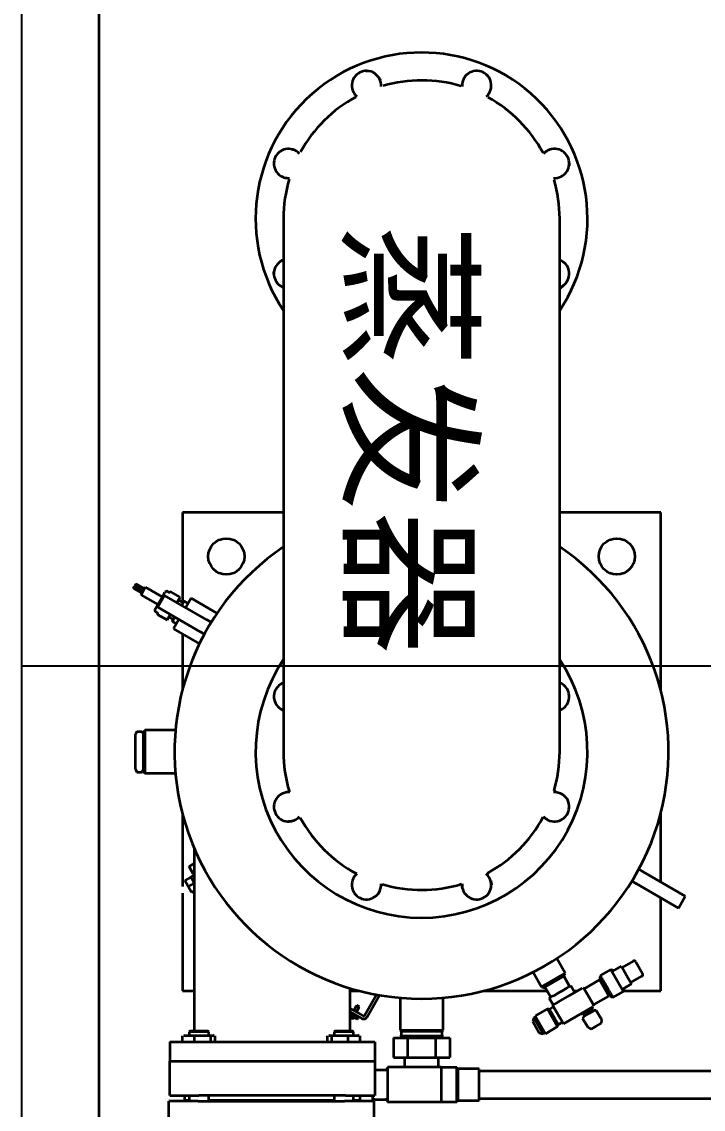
# Model space of a CAD drawing. Header units: millimetres. Extents: x -1040173 to 349982, y -145921 to 298175.
# Drawn here: x -562645.95 to -562621.95, y 250548.99 to 250587.28 of the extents above; entities that cross this region are included whole.
import ezdxf
from ezdxf.enums import TextEntityAlignment as Align

# ---------------------------------------------------------------- set-up
doc = ezdxf.new("R2010")
doc.units = ezdxf.units.MM
doc.header["$LTSCALE"] = 500
doc.header["$MEASUREMENT"] = 0
doc.layers.get('0').update_dxf_attribs({"color": 255, "linetype": 'CONTINUOUS'})
doc.layers.add('H-EQUP-CHI', color=3, linetype='CONTINUOUS')
doc.layers.add('H-EQUP-DIMS', color=7, linetype='CONTINUOUS')
doc.styles.get("Standard").update_dxf_attribs({"font": 'txt', "width": 0.7})
doc.styles.add('TH-STYLE1', font='Stfangso_0.ttf', dxfattribs={"width": 0.7})

# ---------------------------------------------------------------- blocks, each defined once
blk = doc.blocks.new('螺杆式冷水机组')
blk.add_line((763, 0), (-763, 0))
at = {"layer": 'H-EQUP-CHI'}
blk.add_line((-763, -1001.51), (-763, 3486.49), dxfattribs=at)
at = {"layer": 'H-EQUP-CHI', "linetype": 'Continuous', "lineweight": 35}
for p, q in [((-699.48, 591.93), (-699.48, -737.7)), ((-547.69, 368.11), (-547.69, -70.31)), ((-320.39, -71.31), (-320.39, 368.11)), ((-547.69, 334.29), (-548.94, 333.66)), ((-548.94, 333.66), (-547.73, 334.19)), ((-320.39, 310.5), (-316.55, 313.94)), ((-550.07, 312.82), (-547.69, 311.27)), ((-630.81, 126.5), (-630.81, 52.61)), ((-547.69, 126.5), (-630.81, 126.5)), ((-237.27, 126.5), (-320.39, 126.5)), ((-237.27, -19.58), (-237.27, 126.5)), ((-671.15, 64.07), (-670.14, 65.81)), ((-671.15, 64.07), (-664.19, 60.05)), ((-663.19, 61.79), (-670.14, 65.81)), ((-669.94, 66.15), (-668.94, 67.89)), ((-669.94, 66.15), (-662.99, 62.14)), ((-661.98, 63.88), (-668.94, 67.89)), ((-664.29, 59.88), (-661.88, 64.05)), ((-661.88, 64.05), (-661.28, 65.09)), ((-647.37, 57.06), (-661.28, 65.09)), ((-664.89, 58.83), (-664.29, 59.88)), ((-664.89, 58.83), (-650.98, 50.8)), ((-653.19, 46.98), (-645.7, 59.96)), ((-645.46, 58.28), (-651.08, 48.54)), ((-645.7, 59.96), (-645.16, 60.89)), ((-610.68, 38.2), (-645.46, 58.28)), ((-641.66, 60.72), (-642.96, 61.48)), ((-640.49, 61.34), (-641.49, 60.72)), ((-632.62, 56.9), (-640.33, 61.34)), ((-635.09, 52.63), (-632.66, 56.84)), ((-630.34, 52.33), (-634.03, 54.46)), ((-632.63, 56.89), (-632.66, 56.84)), ((-632.62, 56.9), (-632.63, 56.89)), ((-623.65, 55.89), (-628.07, 48.24)), ((-602.34, 43.59), (-623.65, 55.89)), ((-652.6, 44.78), (-651.29, 44.03)), ((-616.3, 28.46), (-651.08, 48.54)), ((-635.16, 52.51), (-635.23, 52.38)), ((-635.09, 52.63), (-635.16, 52.51)), ((-631.41, 50.17), (-629.86, 52.85)), ((-629.86, 52.85), (-629.48, 53.51)), ((-629.26, 53.56), (-626.06, 51.72)), ((-651.21, 43.88), (-651.25, 42.71)), ((-651.17, 42.56), (-643.47, 38.12)), ((-643.46, 38.12), (-643.47, 38.12)), ((-643.44, 38.17), (-643.46, 38.12)), ((-643.44, 38.17), (-641, 42.39)), ((-642.06, 40.55), (-638.38, 38.42)), ((-640.94, 42.5), (-641, 42.39)), ((-640.86, 42.64), (-640.94, 42.5)), ((-638.96, 37.09), (-638.58, 37.75)), ((-638.9, 36.87), (-635.7, 35.02)), ((-638.58, 37.75), (-637.03, 40.43)), ((-633.69, 38.5), (-638.11, 30.85)), ((-607.14, 36.15), (-610.68, 38.2)), ((-638.11, 30.85), (-616.8, 18.55)), ((-612.76, 26.42), (-616.3, 28.46)), ((-630.81, 26.64), (-630.81, -19.58)), ((-547.69, -13.57), (-548.87, -14.16)), ((-547.69, -13.65), (-548.87, -14.16)), ((-550.13, -34.99), (-547.69, -36.61)), ((-668.32, -53.58), (-669.36, -55.82)), ((-668.32, -53.58), (-663.98, -53.58)), ((-662.94, -55.82), (-663.98, -53.58)), ((-661.73, -52.61), (-662.94, -53.81)), ((-636.47, -52.61), (-661.73, -52.61)), ((-661.73, -52.61), (-661.73, -87.95)), ((-669.36, -57.76), (-669.36, -55.82)), ((-669.36, -70.28), (-669.36, -57.76)), ((-662.94, -86.74), (-662.94, -53.81)), ((-669.36, -82.8), (-669.36, -70.28)), ((-669.36, -84.73), (-669.36, -82.8)), ((-669.36, -84.73), (-668.32, -86.97)), ((-668.32, -86.97), (-663.98, -86.97)), ((-663.98, -86.97), (-662.94, -84.73)), ((-662.94, -86.74), (-661.73, -87.95)), ((-661.73, -87.95), (-636.47, -87.95)), ((-546.47, -103.86), (-545.43, -103.64)), ((-542.73, -103.16), (-545.9, -103.81)), ((-323.75, -101.73), (-325.03, -102.36)), ((-630.81, -120.97), (-630.81, -181.1)), ((-534.26, -126.02), (-533.78, -124.59)), ((-333.97, -123.85), (-331.23, -125.66)), ((-237.27, -177.39), (-237.27, -120.97)), ((-330.79, -126.03), (-331.68, -125.45)), ((-621.18, -149.55), (-621.18, -299.97)), ((-625.32, -164.65), (-621.18, -162.26)), ((-621.84, -170.67), (-625.32, -164.65)), ((-255.32, -166.97), (-251.78, -169.01)), ((-251.78, -169.01), (-217, -189.09)), ((-623.95, -173.43), (-628.82, -176.24)), ((-626.01, -181.11), (-628.82, -176.24)), ((-621.18, -178.32), (-626.01, -181.11)), ((-621.18, -171.83), (-623.95, -173.43)), ((-622.55, -175.87), (-623.95, -173.43)), ((-621.18, -178.25), (-622.55, -175.87)), ((-621.84, -170.67), (-621.18, -170.29)), ((-621.18, -171.82), (-621.84, -170.67)), ((-489.8, -173.52), (-489.21, -172.64)), ((-487.63, -170.36), (-489.43, -173.08)), ((-378.29, -170.5), (-379.66, -170.04)), ((-260.94, -176.71), (-257.4, -178.75)), ((-257.4, -178.75), (-222.62, -198.83)), ((-630.81, -186.67), (-630.81, -267.05)), ((-623.2, -185.98), (-626.01, -181.11)), ((-621.18, -184.81), (-623.2, -185.98)), ((-465.49, -180.56), (-466.18, -179.17)), ((-401.16, -178.92), (-400.51, -182.14)), ((-400.46, -182.71), (-400.68, -181.67)), ((-237.27, -267.05), (-237.27, -190.38)), ((-222.62, -198.83), (-217, -189.09)), ((-315.88, -252.45), (-322.86, -240.36)), ((-278.28, -249.3), (-286.98, -254.32)), ((-278.28, -249.3), (-267.84, -267.38)), ((-278.28, -249.3), (-275.54, -250.03)), ((-276.67, -250.69), (-269.63, -246.62)), ((-269.63, -246.62), (-265.41, -253.92)), ((-259.98, -242.44), (-269.03, -247.66)), ((-257.79, -243.03), (-252.17, -252.77)), ((-342.33, -251.6), (-335.35, -263.7)), ((-335.35, -263.7), (-315.88, -252.45)), ((-324.81, -259.47), (-315.77, -254.25)), ((-317.08, -255), (-312.26, -263.35)), ((-315.77, -254.25), (-316.57, -252.86)), ((-287.67, -257.94), (-300.19, -265.17)), ((-280.02, -271.19), (-287.67, -257.94)), ((-286.58, -255.01), (-287.62, -255.62)), ((-277.98, -272.31), (-287.62, -255.62)), ((-286.22, -258.03), (-287.27, -258.64)), ((-286.97, -254.33), (-286.98, -254.32)), ((-286.97, -254.33), (-286.96, -254.34)), ((-286.89, -254.47), (-286.96, -254.34)), ((-286.89, -254.47), (-286.88, -254.49)), ((-286.73, -254.74), (-286.88, -254.49)), ((-286.73, -254.74), (-286.71, -254.78)), ((-286.5, -255.15), (-286.71, -254.78)), ((-286.5, -255.15), (-286.46, -255.21)), ((-286.19, -255.69), (-286.46, -255.21)), ((-286.19, -255.69), (-286.14, -255.76)), ((-285.8, -256.35), (-286.14, -255.76)), ((-285.8, -256.35), (-285.75, -256.44)), ((-285.36, -257.12), (-285.75, -256.44)), ((-285.36, -257.12), (-285.3, -257.22)), ((-284.86, -257.99), (-285.3, -257.22)), ((-284.86, -257.99), (-284.79, -258.1)), ((-284.31, -258.94), (-284.79, -258.1)), ((-284.31, -258.94), (-284.24, -259.07)), ((-283.72, -259.97), (-284.24, -259.07)), ((-265.41, -253.92), (-261.19, -261.23)), ((-261.8, -260.18), (-252.75, -254.96)), ((-630.81, -267.05), (-621.18, -267.05)), ((-492.67, -299.97), (-492.67, -264.83)), ((-492.67, -267.05), (-484.73, -267.05)), ((-383.34, -267.05), (-330.74, -267.05)), ((-334.66, -263.3), (-333.85, -264.69)), ((-333.85, -264.69), (-324.81, -259.47)), ((-332.54, -263.93), (-327.72, -272.28)), ((-322.06, -269.01), (-319.99, -267.81)), ((-319.99, -267.81), (-317.92, -266.62)), ((-317.92, -266.62), (-315.53, -265.24)), ((-315.53, -265.24), (-314.33, -264.55)), ((-314.33, -264.55), (-312.26, -263.35)), ((-301.92, -264.8), (-312.27, -270.78)), ((-312.26, -263.35), (-311.07, -262.66)), ((-311.07, -262.66), (-307.85, -268.23)), ((-308.53, -267.05), (-305.82, -267.05)), ((-299.98, -265.53), (-301.13, -264.34)), ((-292.54, -278.42), (-300.19, -265.17)), ((-283.72, -259.97), (-283.64, -260.09)), ((-283.09, -261.04), (-283.64, -260.1)), ((-283.09, -261.04), (-283.04, -261.13)), ((-282.45, -262.16), (-283.02, -261.18)), ((-282.45, -262.16), (-282.43, -262.2)), ((-281.8, -263.29), (-282.37, -262.3)), ((-281.8, -263.29), (-281.72, -263.43)), ((-281.14, -264.42), (-281.72, -263.43)), ((-281.17, -264.38), (-281.09, -264.52)), ((-281.09, -264.52), (-281.06, -264.56)), ((-280.5, -265.54), (-281.06, -264.56)), ((-280.47, -265.59), (-280.42, -265.68)), ((-279.87, -266.62), (-280.42, -265.68)), ((-279.87, -266.63), (-279.8, -266.75)), ((-279.28, -267.66), (-279.8, -266.75)), ((-279.28, -267.66), (-279.21, -267.78)), ((-278.72, -268.62), (-279.21, -267.78)), ((-276.54, -272.4), (-267.84, -267.38)), ((-268.24, -265.29), (-261.19, -261.23)), ((-267.84, -267.38), (-267.11, -264.64)), ((-267.75, -267.05), (-237.27, -267.05)), ((-480.94, -287.24), (-471.03, -270.08)), ((-478.85, -288.44), (-468.51, -270.53)), ((-451.71, -272.71), (-451.71, -299.18)), ((-416.37, -299.18), (-416.37, -272.71)), ((-328.92, -272.97), (-327.72, -272.28)), ((-328.92, -272.97), (-325.7, -278.53)), ((-327.72, -272.28), (-325.65, -271.08)), ((-321.29, -275.98), (-326.17, -278.8)), ((-325.65, -271.08), (-324.45, -270.39)), ((-324.45, -270.39), (-322.06, -269.01)), ((-321.29, -275.98), (-321.24, -275.95)), ((-321.24, -275.95), (-312.32, -270.8)), ((-312.32, -270.8), (-312.27, -270.78)), ((-292.54, -278.42), (-280.02, -271.19)), ((-280.42, -270.49), (-279.38, -269.89)), ((-278.72, -268.62), (-278.66, -268.73)), ((-278.21, -269.5), (-278.66, -268.73)), ((-278.21, -269.5), (-278.15, -269.6)), ((-277.76, -270.28), (-278.15, -269.6)), ((-277.98, -272.31), (-276.94, -271.71)), ((-277.76, -270.28), (-277.71, -270.37)), ((-277.37, -270.96), (-277.71, -270.37)), ((-277.37, -270.96), (-277.33, -271.03)), ((-277.05, -271.51), (-277.33, -271.03)), ((-277.05, -271.51), (-277.02, -271.57)), ((-276.8, -271.94), (-277.02, -271.57)), ((-276.8, -271.94), (-276.78, -271.98)), ((-276.64, -272.23), (-276.78, -271.98)), ((-276.64, -272.23), (-276.62, -272.25)), ((-276.55, -272.38), (-276.62, -272.25)), ((-276.55, -272.38), (-276.54, -272.39)), ((-276.54, -272.4), (-276.54, -272.39)), ((-492.67, -281.39), (-482.03, -287.53)), ((-492.67, -284.17), (-483.24, -289.62)), ((-486.48, -289.6), (-492.67, -286.03)), ((-487.73, -279.61), (-489.74, -283.08)), ((-485.54, -280.87), (-487.73, -279.61)), ((-487.27, -278.94), (-487.68, -279.64)), ((-487.54, -284.35), (-485.54, -280.87)), ((-485.19, -280.14), (-487.27, -278.94)), ((-485.59, -280.84), (-485.19, -280.14)), ((-330.49, -281.76), (-340.57, -287.58)), ((-328.84, -282.2), (-330.49, -281.76)), ((-330.49, -281.76), (-322.06, -296.36)), ((-325.37, -280.19), (-328.84, -282.2)), ((-328.84, -282.2), (-321.61, -294.72)), ((-326.17, -278.8), (-317.33, -294.1)), ((-293.09, -280.1), (-317.33, -294.1)), ((-302.1, -285.31), (-301.3, -286.7)), ((-292.81, -281.8), (-301.3, -286.7)), ((-300.47, -288.07), (-296.25, -285.64)), ((-296.25, -285.64), (-292.04, -283.21)), ((-292.81, -281.8), (-293.62, -280.41)), ((-292.71, -283.59), (-293.51, -282.2)), ((-292.29, -279.65), (-292.75, -278.05)), ((-290.23, -283.09), (-292.04, -283.21)), ((-285.81, -290.74), (-290.23, -283.09)), ((-486.88, -290.3), (-492.67, -286.95)), ((-486.88, -290.3), (-486.48, -289.6)), ((-486.48, -289.6), (-485.67, -288.21)), ((-341.73, -289.15), (-342.54, -292.2)), ((-342.54, -292.2), (-337.13, -301.58)), ((-340.18, -288.26), (-341.73, -289.15)), ((-341.73, -289.15), (-334.08, -302.4)), ((-340.57, -287.58), (-332.14, -302.19)), ((-322.06, -296.36), (-321.61, -294.72)), ((-321.61, -294.72), (-318.14, -292.71)), ((-300.47, -288.07), (-301.47, -289.58)), ((-297.05, -297.23), (-301.47, -289.58)), ((-300.6, -286.3), (-299.8, -287.69)), ((-290.23, -296.07), (-286, -293.63)), ((-286, -293.63), (-285.81, -290.74)), ((-630.66, -308.81), (-630.66, -304.08)), ((-629.23, -303.58), (-629.69, -303.7)), ((-629.23, -303.58), (-625.78, -303.58)), ((-625.78, -303.58), (-614.17, -303.58)), ((-624.42, -299.97), (-625.22, -300.77)), ((-625.22, -300.77), (-625.22, -303.58)), ((-609.16, -300.77), (-625.22, -300.77)), ((-624.42, -299.97), (-609.96, -299.97)), ((-620.9, -308.81), (-620.9, -304.08)), ((-614.17, -303.58), (-605.58, -303.58)), ((-609.16, -300.77), (-609.96, -299.97)), ((-609.16, -303.58), (-609.16, -300.77)), ((-607.44, -308.81), (-607.44, -304.08)), ((-605.58, -303.58), (-605.14, -303.58)), ((-604.68, -303.7), (-605.14, -303.58)), ((-603.72, -308.81), (-603.72, -304.08)), ((-511.33, -308.81), (-511.33, -304.08)), ((-509.97, -303.58), (-510.37, -303.69)), ((-509.97, -303.58), (-509.59, -303.58)), ((-509.59, -303.58), (-501.14, -303.58)), ((-507.85, -308.81), (-507.85, -304.08)), ((-505.15, -299.97), (-505.96, -300.77)), ((-505.96, -300.77), (-505.96, -303.58)), ((-505.7, -300.77), (-505.96, -300.77)), ((-489.89, -300.77), (-505.7, -300.77)), ((-505.15, -299.97), (-504.92, -299.97)), ((-504.92, -299.97), (-490.7, -299.97)), ((-501.14, -303.58), (-489.48, -303.58)), ((-494.44, -308.81), (-494.44, -304.08)), ((-489.89, -300.77), (-490.7, -299.97)), ((-489.89, -303.58), (-489.89, -300.77)), ((-489.48, -303.58), (-485.88, -303.58)), ((-485.48, -303.69), (-485.88, -303.58)), ((-485.42, -303.7), (-485.48, -303.69)), ((-484.52, -308.81), (-484.52, -304.08)), ((-484.46, -308.81), (-484.46, -304.08)), ((-451.71, -299.18), (-450.91, -299.98)), ((-451.71, -299.18), (-434.04, -299.18)), ((-450.91, -304.08), (-451.71, -304.88)), ((-450.91, -299.98), (-450.91, -304.08)), ((-450.91, -299.98), (-434.04, -299.98)), ((-450.91, -304.08), (-434.04, -304.08)), ((-434.04, -299.18), (-416.37, -299.18)), ((-434.04, -299.98), (-417.17, -299.98)), ((-434.04, -304.08), (-417.17, -304.08)), ((-417.17, -299.98), (-416.37, -299.18)), ((-417.17, -304.08), (-417.17, -299.98)), ((-416.37, -304.88), (-417.17, -304.08)), ((-337.13, -301.58), (-334.08, -302.4)), ((-334.08, -302.4), (-332.53, -301.51)), ((-332.14, -302.19), (-322.06, -296.36)), ((-297.05, -297.23), (-294.46, -298.52)), ((-294.46, -298.52), (-290.23, -296.07)), ((-641.25, -308.81), (-641.25, -324.88)), ((-641.25, -308.81), (-617.16, -308.81)), ((-617.16, -308.81), (-496.69, -308.81)), ((-496.69, -308.81), (-472.59, -308.81)), ((-472.59, -308.81), (-472.59, -324.88)), ((-457.22, -305.6), (-457.22, -321.66)), ((-457.22, -305.6), (-445.63, -305.6)), ((-451.71, -304.88), (-451.71, -305.6)), ((-451.71, -304.88), (-434.04, -304.88)), ((-445.63, -305.6), (-445.63, -321.66)), ((-445.63, -305.6), (-422.45, -305.6)), ((-434.04, -304.88), (-416.37, -304.88)), ((-422.45, -305.6), (-422.45, -321.66)), ((-422.45, -305.6), (-410.85, -305.6)), ((-416.37, -305.6), (-416.37, -304.88)), ((-410.85, -305.6), (-410.85, -321.66)), ((-457.22, -321.66), (-445.63, -321.66)), ((-448.09, -321.66), (-448.09, -329.7)), ((-445.63, -321.66), (-422.45, -321.66)), ((-422.45, -321.66), (-410.85, -321.66)), ((-419.98, -329.7), (-419.98, -321.66)), ((-641.25, -324.88), (-617.16, -324.88)), ((-641.25, -352.99), (-641.25, -324.88)), ((-617.16, -324.88), (-496.69, -324.88)), ((-496.69, -324.88), (-472.59, -324.88)), ((-472.59, -324.88), (-472.59, -352.99)), ((-417.98, -329.7), (-462.15, -329.7)), ((-462.15, -329.7), (-462.15, -358.61)), ((-417.98, -329.7), (-417.98, -358.61)), ((-405.13, -330.1), (-417.98, -330.1)), ((-404.12, -331.1), (-405.13, -330.1)), ((-405.13, -358.21), (-405.13, -330.1)), ((-463.76, -332.11), (-472.59, -332.11)), ((-386.65, -331.1), (-404.12, -331.1)), ((-404.12, -331.1), (-404.12, -344.15)), ((-386.65, -357.2), (-386.65, -331.1)), ((-158.96, -332.91), (-386.65, -332.91)), ((-404.12, -344.15), (-404.12, -357.2)), ((-641.25, -352.99), (-617.16, -352.99)), ((-629.21, -352.99), (-629.21, -357)), ((-625.22, -357), (-629.21, -357)), ((-625.62, -357), (-625.62, -357.79)), ((-625.22, -352.99), (-625.22, -357.79)), ((-496.69, -352.99), (-617.16, -352.99)), ((-609.16, -357.79), (-609.16, -352.99)), ((-505.96, -357), (-609.16, -357)), ((-505.96, -352.99), (-505.96, -357.79)), ((-496.69, -352.99), (-472.59, -352.99)), ((-489.89, -357.79), (-489.89, -352.99)), ((-484.64, -357), (-489.89, -357)), ((-489.49, -357.79), (-489.49, -357)), ((-487.85, -357.79), (-487.85, -357)), ((-484.64, -357), (-484.64, -352.99)), ((-474.2, -357.79), (-474.2, -352.99)), ((-472.59, -356.2), (-463.76, -356.2)), ((-405.13, -358.21), (-404.12, -357.2)), ((-404.12, -357.2), (-386.65, -357.2)), ((-386.65, -355.4), (-158.96, -355.4)), ((-641.89, -385.9), (-641.89, -357.79)), ((-617.79, -357.79), (-641.89, -357.79)), ((-617.79, -357.79), (-497.32, -357.79)), ((-473.22, -357.79), (-497.32, -357.79)), ((-473.22, -357.79), (-473.22, -385.9)), ((-417.98, -358.61), (-462.15, -358.61)), ((-417.98, -358.21), (-405.13, -358.21))]:
    blk.add_line(p, q, dxfattribs=at)
at = {"layer": 'H-EQUP-CHI', "linetype": 'Continuous', "lineweight": 35, "flags": 128}
for points in [[(-479.9, 489.81), (-479.1, 489.82), (-477.39, 489.66)], [(-469.22, 484.32), (-468.48, 483.03), (-468.07, 482.08)], [(-380.51, 486.64), (-379.94, 486.08), (-378.92, 484.87)], [(-552.43, 421.78), (-551.87, 422.35), (-550.54, 423.45)], [(-540.99, 425.45), (-539.55, 425.05), (-538.59, 424.68)], [(-312.48, 414.11), (-312.47, 413.31), (-312.61, 411.74)], [(-555.6, 322.39), (-555.61, 323.19), (-555.47, 324.76)], [(-315.65, 314.72), (-316.21, 314.15), (-317.42, 313.13)], [(-547.72, 311.63), (-548.69, 312.05), (-550.07, 312.82)], [(-549.07, -35.71), (-550.62, -34.75), (-552.06, -33.52)], [(-550.13, -34.99), (-548.76, -35.77), (-547.73, -36.22)], [(-319.01, -104.84), (-317.45, -105.81), (-316.02, -107.04)], [(-539.82, -127.17), (-541.6, -127.59), (-543.49, -127.74)], [(-377.14, -176.06), (-376.72, -177.84), (-376.58, -179.72)], [(-468.61, -185.31), (-469.57, -186.86), (-470.8, -188.3)]]:
    blk.add_lwpolyline(points, dxfattribs=at)
at = {"layer": 'H-EQUP-CHI', "linetype": 'Continuous', "lineweight": 35}
for centre in [(-594.67, 90.36), (-273.41, 90.36)]:
    blk.add_circle(centre, 14.86, dxfattribs=at)
for centre, radius, start, end in [((-434.04, 368.25), 136.54, 326.42448, 213.6127), ((-479.37, 477.7), 12.05, 146.89024, 206.89024), ((-479.37, 477.7), 12.05, 86.89024, 146.89024), ((-479.37, 477.7), 12.05, 26.89024, 86.89024), ((-479.37, 477.7), 12.05, 356.21699, 26.89024), ((-388.7, 477.7), 12.05, 101.89024, 161.89024), ((-388.7, 477.7), 12.05, 41.89024, 101.89024), ((-388.7, 477.7), 12.05, 341.89024, 41.89024), ((-434.04, 368.25), 113.65, 73.39429, 106.17439), ((-388.7, 477.7), 12.05, 161.89024, 183.78301), ((-434.04, 368.25), 113.65, 118.39458, 151.16366), ((-479.37, 477.7), 12.05, 206.89024, 228.78256), ((-388.7, 477.7), 12.05, 311.21744, 341.89024), ((-434.04, 368.25), 113.65, 28.39379, 61.20081), ((-543.49, 413.58), 12.05, 131.89024, 191.89024), ((-543.49, 413.58), 12.05, 71.89024, 131.89024), ((-543.49, 413.58), 12.05, 41.22003, 71.89024), ((-324.59, 413.58), 12.05, 116.89024, 138.77997), ((-324.59, 413.58), 12.05, 56.89024, 116.89024), ((-324.59, 413.58), 12.05, 356.89024, 56.89024), ((-324.59, 413.58), 12.05, 296.89024, 356.89024), ((-543.49, 413.58), 12.05, 191.89024, 251.89024), ((-324.59, 413.58), 12.05, 266.22113, 296.89024), ((-434.04, 368.25), 113.65, 163.39452, 180), ((-543.49, 413.58), 12.05, 251.89024, 273.77887), ((-434.04, 368.25), 113.65, 0.00018, 16.20852), ((-543.49, 322.91), 12.05, 116.89024, 176.89024), ((-324.59, 322.91), 12.05, 11.89024, 69.4606), ((-543.49, 322.91), 12.05, 176.89024, 236.89024), ((-324.59, 322.91), 12.05, 311.89024, 11.89024), ((-324.59, 322.91), 12.05, 290.5412, 311.89024), ((-434.04, -70.28), 203.2, 124.0249, 270), ((-434.04, -70.28), 203.2, 270, 55.97385), ((-643.77, 60.08), 1.61, 60, 150), ((-641.58, 60.86), 0.161, 240, 301.68976), ((-640.41, 61.2), 0.161, 60, 121.68976), ((-651.8, 46.17), 1.61, 150, 240), ((-630.26, 52.47), 0.161, 240, 330), ((-629.34, 53.43), 0.161, 60, 150), ((-651.37, 43.89), 0.161, 358.31024, 60), ((-651.09, 42.7), 0.161, 178.31024, 240), ((-638.82, 37.01), 0.161, 150, 240), ((-638.46, 38.28), 0.161, 330, 60), ((-434.04, -70.28), 136.54, 146.40501, 270), ((-434.04, -70.28), 136.54, 270, 33.57028), ((-543.49, -24.94), 12.05, 116.54901, 176.54901), ((-324.59, -24.94), 12.05, 41.54901, 69.34773), ((-324.59, -24.94), 12.05, 341.54901, 41.54901), ((-543.49, -24.94), 12.05, 176.54901, 236.54901), ((-324.59, -24.94), 12.05, 290.64537, 341.54901), ((-434.04, -70.28), 113.65, 180, 196.83215), ((-434.04, -70.28), 113.65, 343.53855, 360), ((-543.49, -115.61), 12.05, 101.54901, 161.54901), ((-543.49, -115.61), 12.05, 86.1895, 101.54901), ((-324.59, -115.61), 12.05, 56.54901, 93.8105), ((-324.59, -115.61), 12.05, 356.54901, 56.54901), ((-543.49, -115.61), 12.05, 161.54901, 221.54901), ((-543.49, -115.61), 12.05, 221.54901, 281.54901), ((-543.49, -115.61), 12.05, 281.54901, 318.83048), ((-434.04, -70.28), 113.65, 208.57041, 241.83364), ((-434.04, -70.28), 113.65, 298.54273, 331.83526), ((-324.59, -115.61), 12.05, 221.16952, 236.54901), ((-324.59, -115.61), 12.05, 296.54901, 356.54901), ((-324.59, -115.61), 12.05, 236.54901, 296.54901), ((-479.37, -179.72), 12.05, 146.54901, 206.54901), ((-479.37, -179.72), 12.05, 131.12252, 146.54901), ((-388.7, -179.72), 12.05, 11.54901, 48.87748), ((-388.7, -179.72), 12.05, 311.54901, 11.54901), ((-479.37, -179.72), 12.05, 206.54901, 266.54901), ((-479.37, -179.72), 12.05, 266.54901, 326.54901), ((-479.37, -179.72), 12.05, 326.54901, 3.88569), ((-434.04, -70.28), 113.65, 253.55331, 286.83465), ((-388.7, -179.72), 12.05, 176.11431, 191.54901), ((-388.7, -179.72), 12.05, 191.54901, 251.54901), ((-388.7, -179.72), 12.05, 251.54901, 311.54901), ((-259.18, -243.83), 1.61, 30, 120), ((-253.56, -253.57), 1.61, 300, 30), ((-490.69, -287.26), 2.33, 211.71079, 311.91999), ((-481.63, -286.83), 3.21, 240, 330), ((-481.63, -286.83), 0.803, 240, 330), ((-463.76, -330.5), 1.61, 270, 0), ((-472.59, -357.81), 1.61, 90, 180), ((-463.76, -357.81), 1.61, 0, 90)]:
    blk.add_arc(centre, radius, start, end, dxfattribs=at)
blk.add_ellipse((-629.72, 52.77), major_axis=(-0.139, 0.08), ratio=0.732051, start_param=4.712389, end_param=6.283185, dxfattribs=at)
at = {"layer": 'H-EQUP-CHI', "color": 7}
blk.add_text('蒸发器', height=90.909, rotation=270, dxfattribs=at).set_placement((-488.93, 363.95))
at = {"layer": 'H-EQUP-DIMS', "style": 'TH-STYLE1', "width": 0.73491}
blk.add_attdef('设备符号', text='', height=250, dxfattribs=at).set_placement((-1156.67, 8555.72), (-768.33, 8555.72), align=Align.FIT)
at = {"layer": 'H-EQUP-DIMS', "style": 'TH-STYLE1', "width": 0.55}
blk.add_attdef('楼层-编号', text='', height=250, dxfattribs=at).set_placement((-964.44, 8545.24), align=Align.TOP_CENTER)

msp = doc.modelspace()

# ---------------------------------------------------------------- block references
at = {"xscale": 0.04280316589318105, "yscale": 0.04280316589318105, "zscale": 0.04280316589318105}
msp.add_blockref('螺杆式冷水机组', (-562613.289, 250564.585), dxfattribs=at)

doc.saveas('drawing.dxf')
